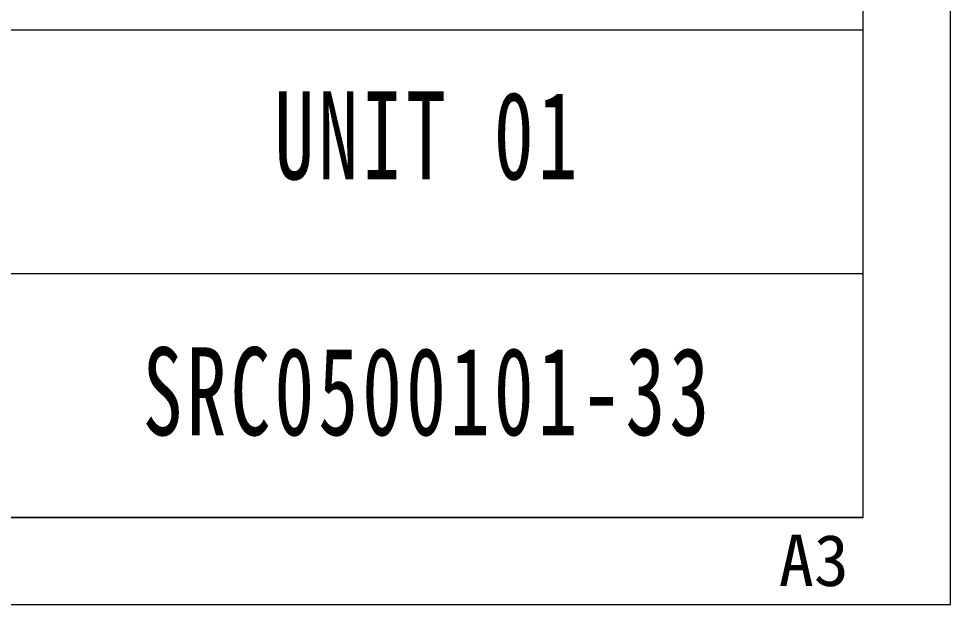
# Model space of a CAD drawing. Header units: millimetres. Extents: x -15766 to 80009, y -9701 to 15159.
# Drawn here: x 303.5 to 357, y 13253.7 to 13287.4 of the extents above; entities that cross this region are included whole.
import ezdxf

# ---------------------------------------------------------------- set-up
doc = ezdxf.new("R2010")
doc.units = ezdxf.units.MM
for name, color, linetype, lineweight in [('CDRAFT0', 7, 'Continuous', 18), ('title_frame', 7, 'Continuous', 18), ('尺寸线层', 3, 'Continuous', 18), ('粗实线层_1', 7, 'Continuous', 15)]:
    doc.layers.add(name, color=color, linetype=linetype, lineweight=lineweight)
doc.styles.add('STYLE1', font='')
doc.styles.add('标准', font='', dxfattribs={"width": 0.667})
doc.styles.get('STYLE1').set_extended_font_data('宋体')
doc.styles.get('标准').set_extended_font_data('宋体')

# ---------------------------------------------------------------- blocks, each defined once
blk = doc.blocks.new('*X589')
at = {"layer": 'CDRAFT0'}
for p, q in [((420, 0), (420, 297)), ((0, 0), (420, 0))]:
    blk.add_line(p, q, dxfattribs=at)
at = {"layer": '粗实线层_1'}
for p, q in [((415, 5), (415, 292)), ((25, 5), (415, 5))]:
    blk.add_line(p, q, dxfattribs=at)

msp = doc.modelspace()

# ---------------------------------------------------------------- linework, layer by layer
at = {"layer": '粗实线层_1'}
for p, q in [((351.98075, 13258.73384), (351.98075, 13314.73384)), ((351.98075, 13286.73384), (301.98075, 13286.73384)), ((351.98075, 13272.73384), (301.98075, 13272.73384)), ((351.98075, 13258.73384), (171.98075, 13258.73384))]:
    msp.add_line(p, q, dxfattribs=at)

# ---------------------------------------------------------------- block references
at = {"layer": 'title_frame'}
msp.add_blockref('*X589', (-63.01925, 13253.73384), dxfattribs=at)

# ---------------------------------------------------------------- texts
at = {"layer": 'title_frame', "color": 3, "insert": (347.12631, 13254.74032), "char_height": 2.958904, "width": 5.8684932, "attachment_point": 7, "style": 'STYLE1'}
msp.add_mtext('A3', dxfattribs=at)
at = {"layer": '尺寸线层', "char_height": 5.0503058, "attachment_point": 5, "line_spacing_factor": 1.15057, "style": '标准'}
for s, insert, width in [('{\\T1.1;UNIT 01}', (326.98075, 13280.64754), 29.4580043), ('{\\T1.1;SRC0500101-33}', (326.98075, 13265.94156), 29.3737905)]:
    msp.add_mtext(s, dxfattribs=dict(at, insert=insert, width=width))

doc.saveas('drawing.dxf')
